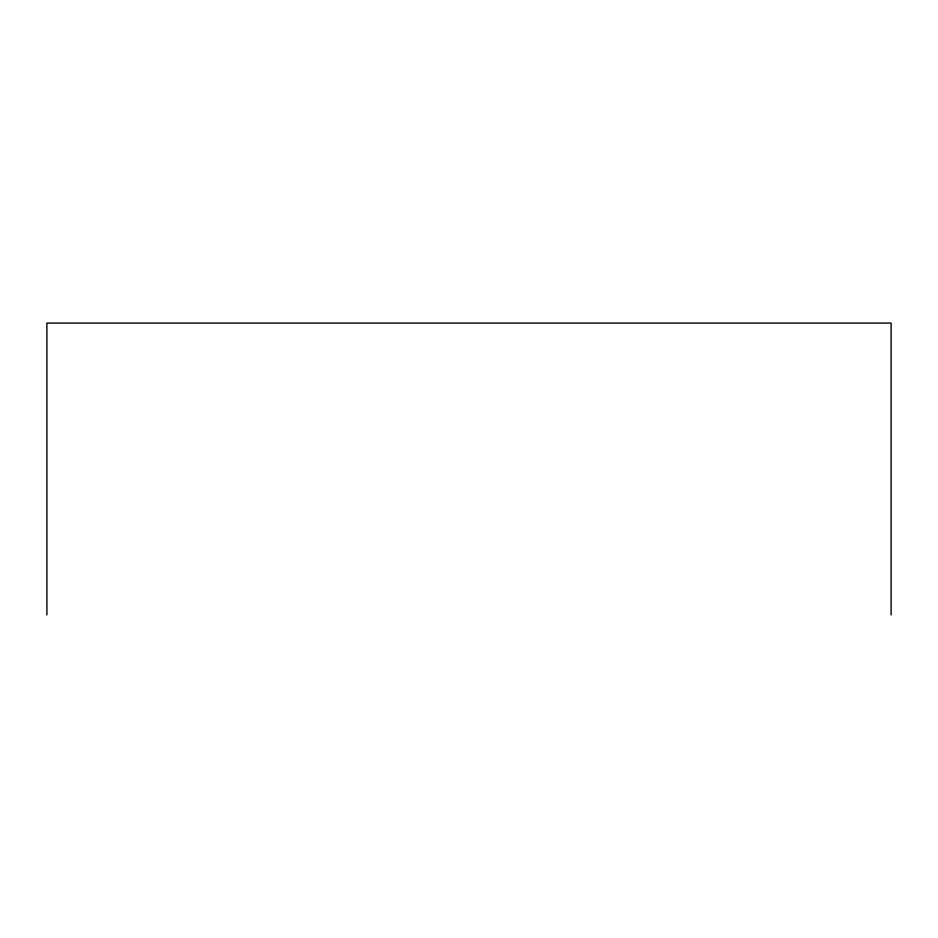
<?xml version="1.0" encoding="UTF-8"?>
<svg xmlns="http://www.w3.org/2000/svg" width="938" height="938" viewBox="0 0 938 938"><rect width="100%" height="100%" fill="white"/><g stroke="black" fill="none" stroke-linecap="round" stroke-linejoin="round"><path stroke-width="1.41" d="M891.1 614.929L891.1 323.071L46.9 323.071L46.9 614.929"/></g></svg>
